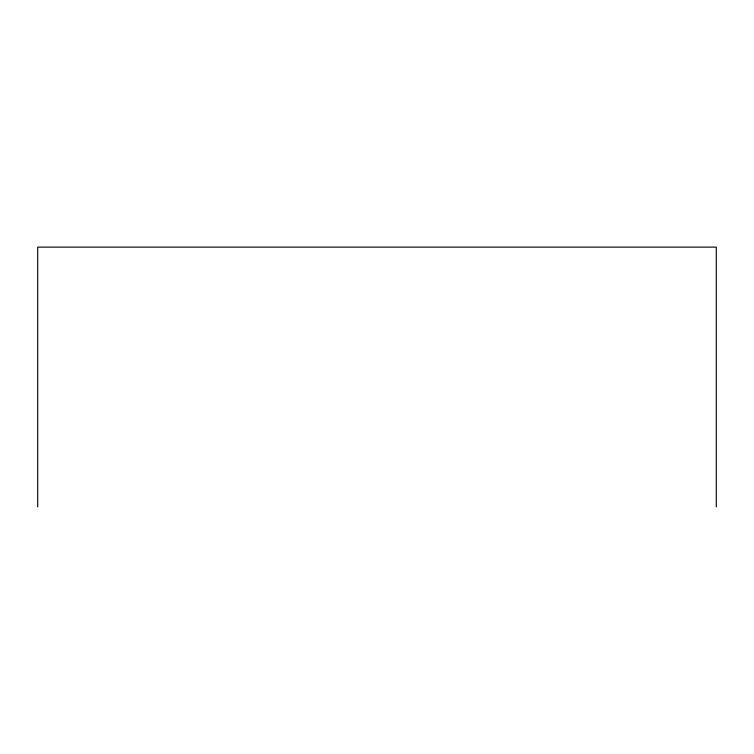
<?xml version="1.0" encoding="UTF-8"?>
<svg xmlns="http://www.w3.org/2000/svg" width="754" height="754" viewBox="0 0 754 754"><rect width="100%" height="100%" fill="white"/><g stroke="black" fill="none" stroke-linecap="round" stroke-linejoin="round"><path stroke-width="1.13" d="M716.3 506.876L716.3 247.123L37.7 247.123L37.7 506.876"/></g></svg>
